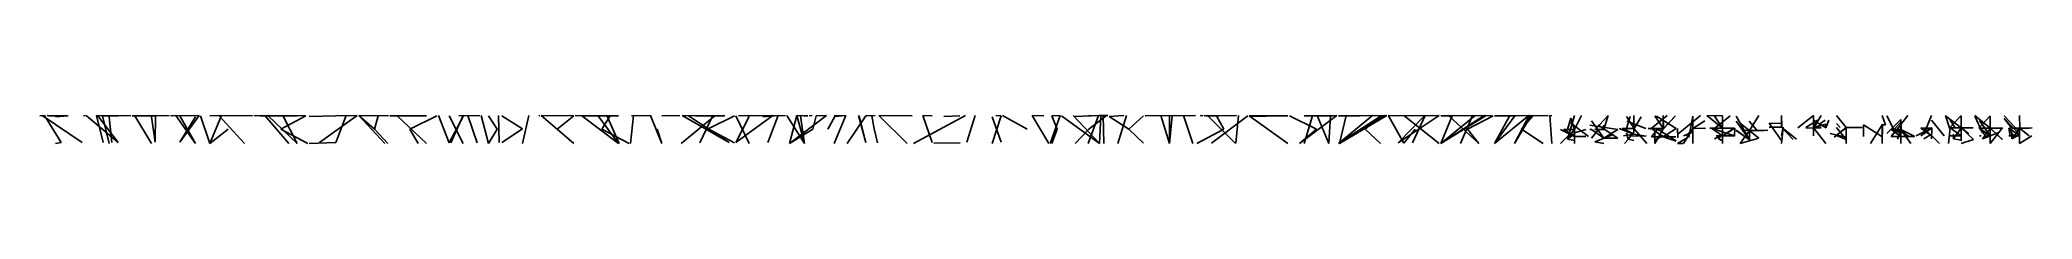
# Model space of a CAD drawing. Header units: metres. Extents: x 0 to 428, y 0 to 6.
import ezdxf

# ---------------------------------------------------------------- set-up
doc = ezdxf.new("R2010")
doc.units = ezdxf.units.M

msp = doc.modelspace()

# ---------------------------------------------------------------- linework, layer by layer
at = {"layer": 'MCD_Layer_0'}
for p, q in [((0, 5.94256), (1.008698, 6)), ((0, 5.94256), (1.008698, 6)), ((0.577199, 5.946063), (0.470726, 5.979861)), ((0.577199, 5.946063), (0.470726, 5.979861)), ((0.577199, 5.946063), (0.470726, 5.979861)), ((9.078279, 0.228183), (0.470726, 5.979861)), ((4.572763, 0.228183), (1.008698, 6)), ((4.572763, 0.228183), (1.008698, 6)), ((4.572763, 5.966552), (1.580293, 5.983188)), ((4.572763, 5.966552), (1.580293, 5.983188)), ((4.572763, 5.966552), (1.905318, 5.923297)), ((4.572763, 5.966552), (1.905318, 5.923297)), ((6.102621, 5.941685), (3.384741, 5.738194)), ((6.102621, 5.941685), (3.384741, 5.738194)), ((4.572763, 5.966552), (5.396533, 5.995622)), ((4.572763, 5.966552), (5.396533, 5.995622)), ((4.572763, 5.966552), (5.850447, 5.97093)), ((4.572763, 5.966552), (5.850447, 5.97093)), ((9.378279, 5.966462), (9.79471, 5.994585)), ((16.840505, 0.242802), (9.945632, 5.993362)), ((16.840505, 0.242802), (9.945632, 5.993362)), ((13.612464, 0.222365), (12.164736, 6)), ((13.612464, 0.222365), (12.164736, 6)), ((19.554296, 5.946374), (12.164736, 6)), ((19.554296, 5.946374), (12.164736, 6)), ((16.840505, 0.242802), (12.433041, 5.932574)), ((16.840505, 0.242802), (12.433041, 5.932574)), ((16.83771, 5.966637), (13.282672, 5.932749)), ((13.467132, 5.946374), (14.892501, 0)), ((13.467132, 5.946374), (14.892501, 0)), ((15.490597, 0.227605), (14.892501, 5.723485)), ((15.490597, 0.227605), (14.892501, 5.723485)), ((24.779804, 5.966531), (19.854296, 5.937246)), ((24.779804, 5.966531), (19.854296, 5.937246)), ((20.395377, 5.946136), (24.004441, 0)), ((20.395377, 5.946136), (24.004441, 0)), ((24.779804, 5.966531), (23.418735, 5.993202)), ((24.779804, 5.966531), (23.418735, 5.993202)), ((24.779804, 0.254503), (24.004441, 5.712028)), ((24.779804, 0.254503), (24.004441, 5.712028)), ((24.779804, 0.254503), (24.818851, 6)), ((24.779804, 0.254503), (24.818851, 6)), ((27.764116, 5.946833), (24.818851, 6)), ((27.764116, 5.946833), (24.818851, 6)), ((28.064116, 5.966705), (34.236341, 6)), ((28.541048, 5.937769), (29.193692, 5.979779)), ((33.196016, 0.254329), (29.193692, 5.979779)), ((30.088985, 5.966357), (33.421931, 0)), ((30.091774, 0.254329), (34.236341, 6)), ((30.091774, 0.254329), (34.236341, 6)), ((30.091774, 0.254329), (33.421931, 5.712028)), ((30.091774, 0.254329), (33.421931, 5.712028)), ((36.481913, 0), (34.536341, 5.953399)), ((36.481913, 0), (38.992517, 6)), ((36.481913, 0), (38.992517, 6)), ((36.481913, 5.964868), (38.992517, 6)), ((36.481913, 0), (38.992517, 5.98835)), ((43.926348, 0), (38.43331, 5.979066)), ((45.685518, 5.931191), (38.43331, 5.979066)), ((56.347422, 5.96517), (45.985518, 5.993107)), ((47.31486, 5.939592), (53.328828, 5.974603)), ((47.31486, 5.939592), (53.328828, 5.974603)), ((47.31486, 5.939592), (51.842751, 5.967528)), ((53.479758, 0), (48.290098, 6)), ((53.479758, 0), (48.290098, 6)), ((57.102071, 5.939955), (48.290098, 6)), ((57.102071, 5.939955), (48.290098, 6)), ((55.290914, 0.021043), (49.033137, 5.934875)), ((55.290914, 0.021043), (49.033137, 5.934875)), ((55.290914, 5.965351), (50.658533, 5.934512)), ((55.290914, 5.965351), (50.658533, 5.934512)), ((57.102071, 5.939955), (51.726651, 3.051247)), ((57.102071, 5.939955), (51.726651, 3.051247)), ((55.290914, 0.021043), (52.17944, 5.994376)), ((55.290914, 0.021043), (52.17944, 5.994376)), ((55.290914, 5.965351), (53.328828, 5.974603)), ((55.290914, 5.965351), (53.328828, 5.974603)), ((63.569299, 5.966042), (57.84325, 5.765461)), ((60.055971, 0.200581), (68.186172, 5.97959)), ((63.569299, 0.200581), (65.773575, 6)), ((63.569299, 5.966042), (65.773575, 6)), ((63.569299, 5.966042), (68.186172, 5.97959)), ((71.914744, 3.058096), (68.486172, 6)), ((74.09235, 0), (68.486172, 6)), ((74.856829, 5.928511), (68.486172, 6)), ((72.632891, 5.931588), (71.914744, 3.058096)), ((83.045808, 5.965351), (75.156829, 5.935238)), ((83.045808, 5.965351), (75.156829, 5.935238)), ((83.045808, 5.965351), (76.039187, 6)), ((83.040003, 0.021043), (76.782226, 5.934875)), ((85.292339, 5.949206), (79.47574, 3.051247)), ((85.292339, 5.949206), (79.47574, 3.051247)), ((87.952716, 0.169811), (85.592339, 6)), ((87.947056, 5.966038), (90.958377, 0)), ((87.952716, 0.169811), (90.958377, 5.796226)), ((88.30366, 0.169811), (90.935735, 5.975059)), ((90.001773, 5.965684), (94.484792, 6)), ((93.901773, 0.154599), (91.914981, 5.980896)), ((96.375083, 0), (94.784792, 6)), ((96.375083, 5.965049), (98.233336, 3.040959)), ((98.629116, 0.178895), (98.533518, 6)), ((98.629116, 0.178895), (98.533518, 6)), ((99.225197, 5.96626), (103.667689, 3.143309)), ((103.667689, 0), (105.011683, 5.981021)), ((103.667689, 0), (105.011683, 5.981021)), ((107.176695, 5.937088), (107.367891, 6)), ((107.176695, 5.937088), (107.367891, 6)), ((114.693347, 0), (107.667891, 6)), ((114.693347, 5.96523), (107.667891, 6)), ((114.693347, 0), (107.667891, 6)), ((114.693347, 5.96523), (111.116539, 3.040869)), ((114.693347, 5.96523), (111.116539, 3.040869)), ((124.306064, 5.965143), (114.993347, 5.99292)), ((124.306064, 5.965143), (114.993347, 5.99292)), ((124.306064, 5.965143), (116.416688, 5.935006)), ((124.306064, 5.965143), (116.416688, 5.935006)), ((124.317683, 0.016158), (116.416688, 5.935006)), ((124.317683, 0.016158), (116.416688, 5.935006)), ((124.317683, 0.016158), (119.879183, 5.99183)), ((124.317683, 0.016158), (119.879183, 5.99183)), ((120.367185, 5.944265), (121.790526, 6)), ((120.367185, 5.944265), (121.790526, 6)), ((122.481864, 5.944083), (120.738997, 3.048746)), ((122.481864, 5.944083), (120.738997, 3.048746)), ((124.457112, 0.000363), (121.790526, 6)), ((124.457112, 0.000363), (121.790526, 6)), ((126.871791, 0), (127.535888, 5.976698)), ((127.046553, 5.944294), (131.130172, 6)), ((127.046553, 5.944294), (131.130172, 6)), ((127.046553, 5.944294), (127.535888, 5.976698)), ((127.046553, 5.944294), (127.535888, 5.976698)), ((133.594325, 0), (131.130172, 6)), ((133.594325, 0), (131.130172, 6)), ((133.582674, 5.96523), (135.033203, 5.994357)), ((133.582674, 5.96523), (135.033203, 5.994357)), ((133.582674, 5.96523), (137.444927, 5.981431)), ((133.582674, 5.96523), (137.444927, 5.981431)), ((144.963738, 5.966409), (137.744927, 0)), ((148.04135, 0.172727), (137.942935, 5.993105)), ((148.04135, 0.172727), (137.942935, 5.993105)), ((147.011708, 5.966056), (137.942935, 5.993105)), ((147.011708, 5.966056), (137.942935, 5.993105)), ((148.04135, 0.172727), (139.328992, 5.936708)), ((148.04135, 0.172727), (139.328992, 5.936708)), ((147.011708, 5.966056), (140.913057, 5.936355)), ((147.011708, 5.966056), (140.913057, 5.936355)), ((141.727719, 0.156462), (144.562064, 6)), ((141.727719, 0.156462), (144.562064, 6)), ((143.198637, 5.945725), (143.470191, 5.940598)), ((149.195454, 5.950321), (143.538079, 3.126053)), ((149.195454, 5.950321), (143.538079, 3.126053)), ((147.158799, 5.950675), (144.562064, 6)), ((147.158799, 5.950675), (144.562064, 6)), ((149.495454, 5.966157), (152.37207, 0)), ((149.506735, 0.190364), (157.428709, 6)), ((149.506735, 0.190364), (157.428709, 6)), ((149.506735, 0.190364), (152.37207, 5.775793)), ((150.070778, 5.945711), (157.428709, 6)), ((150.070778, 5.945711), (157.428709, 6)), ((150.522011, 5.965981), (151.977241, 5.993126)), ((150.522011, 5.965981), (151.977241, 5.993126)), ((150.522011, 5.965981), (160.172775, 5.983079)), ((150.522011, 5.965981), (160.172775, 5.983079)), ((152.10133, 5.945358), (158.576535, 5.977438)), ((152.10133, 5.945358), (158.576535, 5.977438)), ((155.259967, 5.743008), (158.576535, 5.977438)), ((156.399332, 0.190364), (158.576535, 5.977438)), ((164.208319, 0.016158), (160.472775, 5.99183)), ((164.208319, 0.016158), (160.472775, 5.99183)), ((161.036302, 0), (162.616501, 6)), ((161.036302, 0), (162.616501, 6)), ((161.036302, 0), (168.972155, 5.976762)), ((161.036302, 0), (168.972155, 5.976762)), ((164.208319, 0.016158), (162.558406, 5.981482)), ((164.208319, 0.016158), (162.558406, 5.981482)), ((164.638227, 5.944628), (162.616501, 6)), ((164.638227, 5.944628), (162.616501, 6)), ((164.208319, 0.016158), (163.360124, 5.934824)), ((164.1967, 5.965143), (164.9868, 5.934461)), ((164.1967, 5.965143), (164.9868, 5.934461)), ((164.1967, 5.965143), (164.85899, 5.965143)), ((164.1967, 5.965143), (164.85899, 5.965143)), ((165.254039, 5.964961), (165.852424, 5.993101)), ((166.752905, 5.944446), (166.055758, 3.048927)), ((166.752905, 5.944446), (166.055758, 3.048927)), ((166.752905, 5.944446), (168.972155, 5.976762)), ((166.752905, 5.944446), (168.972155, 5.976762)), ((170.763281, 5.827443), (169.272155, 3.041046)), ((170.58854, 0), (173.104816, 6)), ((170.58854, 5.964506), (173.104816, 6)), ((170.763281, 5.827443), (173.104816, 6)), ((177.387491, 5.965703), (173.404816, 0)), ((177.398805, 0.172722), (175.84873, 5.999646)), ((177.398805, 0.172722), (175.961874, 5.94113)), ((177.398805, 0.172722), (175.961874, 5.94113)), ((177.387491, 5.965703), (179.426914, 6)), ((177.387491, 5.965703), (177.545892, 5.940776)), ((178.722592, 5.954566), (179.197797, 3.125961)), ((178.722592, 5.954566), (179.197797, 3.125961)), ((186.315796, 0), (180.199291, 6)), ((187.37599, 5.964867), (180.199291, 6)), ((187.67599, 0), (198.800055, 5.975522)), ((187.67599, 0), (198.800055, 5.975522)), ((191.654506, 0.195474), (189.645524, 6)), ((191.643235, 5.966012), (189.645524, 6)), ((197.594102, 5.931848), (194.167845, 5.823369)), ((197.594102, 5.931848), (194.167845, 5.823369)), ((199.100055, 0.254329), (200.862751, 5.999826)), ((206.452059, 5.966531), (204.555488, 0)), ((206.452059, 0.254503), (204.555488, 5.712028)), ((206.452059, 5.966531), (205.369898, 6)), ((212.070345, 3.040866), (206.752059, 5.9767)), ((212.070345, 3.040866), (206.752059, 5.9767)), ((212.070345, 3.040866), (206.752059, 5.9767)), ((216.707097, 0), (213.124681, 6)), ((215.646935, 5.96505), (213.124681, 6)), ((217.007097, 0), (219.144831, 6)), ((217.333291, 5.964869), (219.144831, 6)), ((217.333291, 5.964869), (219.144831, 6)), ((217.333291, 5.964869), (218.498269, 3.040956)), ((227.594648, 0.016208), (219.444831, 5.934804)), ((227.594648, 0.016208), (219.444831, 5.934804)), ((227.594648, 0.016208), (221.915709, 5.992898)), ((227.594648, 5.98361), (222.335292, 5.807691)), ((225.161649, 0.000182), (227.352805, 6)), ((225.161649, 0.000182), (227.352805, 6)), ((227.594648, 5.98361), (225.272373, 5.934076)), ((229.106895, 5.971773), (225.318993, 3.062919)), ((229.106895, 5.971773), (225.318993, 3.062919)), ((229.106895, 5.971773), (227.352805, 6)), ((229.106895, 5.971773), (227.352805, 6)), ((227.594648, 5.98361), (228.372625, 5.988345)), ((227.594648, 5.98361), (228.372625, 5.988345)), ((227.594648, 5.98361), (229.363307, 5.979057)), ((227.594648, 0.016208), (227.906421, 5.979239)), ((227.594648, 0.016208), (227.906421, 5.979239)), ((228.532882, 0), (228.372625, 5.988345)), ((228.532882, 0), (228.372625, 5.988345)), ((229.106895, 5.971773), (228.372625, 5.988345)), ((229.106895, 5.971773), (228.372625, 5.988345)), ((229.663307, 5.819932), (232.812074, 6)), ((229.663307, 5.819932), (232.812074, 6)), ((229.663307, 5.819932), (233.90004, 3.076093)), ((231.574442, 0), (233.4165, 5.997841)), ((237.07759, 5.929484), (233.90004, 3.076093)), ((237.37759, 5.960692), (248.194001, 5.992935)), ((237.37759, 5.960692), (248.194001, 5.992935)), ((237.37759, 5.960692), (243.991483, 5.98261)), ((237.37759, 5.960692), (243.991483, 5.98261)), ((242.611898, 0.024635), (240.745401, 5.994022)), ((242.611898, 0.024635), (243.197352, 5.953809)), ((242.611898, 0.024635), (243.197352, 5.953809)), ((242.614796, 5.96033), (242.640881, 3.055339)), ((246.965127, 5.940223), (245.611626, 6)), ((246.965127, 5.940223), (245.611626, 6)), ((247.683903, 0), (245.611626, 6)), ((247.683903, 0), (245.611626, 6)), ((249.823801, 5.930619), (249.239846, 5.980306)), ((249.823801, 5.930619), (249.239846, 5.980306)), ((251.671067, 5.960793), (250.014599, 5.994399)), ((251.671067, 5.960793), (250.014599, 5.994399)), ((251.671067, 5.960793), (250.413539, 5.969827)), ((251.671067, 5.960793), (250.413539, 5.969827)), ((252.003517, 5.940195), (250.806697, 6)), ((252.003517, 5.940195), (250.806697, 6)), ((256.831269, 0.003433), (250.806697, 6)), ((256.831269, 0.003433), (250.806697, 6)), ((251.671067, 5.960793), (257.056757, 5.986268)), ((251.671067, 5.960793), (257.056757, 5.986268)), ((251.671067, 5.960793), (253.200337, 5.930438)), ((251.671067, 5.960793), (253.200337, 5.930438)), ((251.671067, 0.040291), (259.467743, 5.939834)), ((252.726234, 5.935678), (254.310431, 3.063057)), ((252.726234, 5.935678), (254.310431, 3.063057)), ((256.894869, 0.040111), (257.444134, 5.993315)), ((268.088111, 5.960166), (259.767743, 5.958165)), ((268.085201, 0), (259.767743, 5.958165)), ((268.085201, 0), (259.767743, 5.958165)), ((267.124823, 5.949798), (259.872511, 5.781005)), ((267.124823, 5.949798), (266.496211, 6)), ((267.124823, 5.949798), (266.496211, 6)), ((268.388111, 5.943268), (274.23459, 3.05356)), ((268.388111, 5.943268), (274.23459, 3.05356)), ((270.53414, 0), (278.61365, 5.980243)), ((270.53414, 0), (278.61365, 5.980243)), ((271.583954, 5.960487), (276.160216, 5.974262)), ((271.583954, 5.960487), (276.160216, 5.974262)), ((271.583954, 5.960487), (277.761038, 5.922061)), ((271.583954, 5.960487), (277.761038, 5.922061)), ((271.589755, 0.021207), (273.352978, 5.920793)), ((272.575768, 5.944899), (278.61365, 5.980243)), ((272.575768, 5.944899), (278.61365, 5.980243)), ((276.833026, 0.021025), (274.350592, 5.972268)), ((276.833026, 0.021025), (274.350592, 5.972268)), ((275.905013, 5.958856), (277.207131, 6)), ((276.833026, 0.021025), (277.207131, 6)), ((276.833026, 0.021025), (277.207131, 6)), ((278.91365, 5.960665), (286.280417, 5.994381)), ((278.91365, 5.960665), (288.786278, 5.974441)), ((278.91365, 5.960665), (288.786278, 5.974441)), ((278.91365, 5.960665), (283.42652, 5.93565)), ((278.91365, 5.960665), (283.42652, 5.93565)), ((278.91945, 0.020846), (286.228212, 5.993112)), ((278.91945, 0.020846), (286.228212, 5.993112)), ((278.91945, 0.020846), (288.786278, 5.974441)), ((278.91945, 0.020846), (288.13661, 5.934743)), ((278.91945, 0.020846), (288.13661, 5.934743)), ((279.157275, 0), (280.566822, 6)), ((279.157275, 0), (280.566822, 6)), ((279.157275, 0), (289.331535, 5.981511)), ((279.157275, 0), (289.331535, 5.981511)), ((280.004163, 5.935831), (280.566822, 6)), ((280.004163, 5.935831), (280.566822, 6)), ((283.078483, 5.935287), (289.331535, 5.981511)), ((283.078483, 5.935287), (289.331535, 5.981511)), ((287.950991, 5.940363), (284.656248, 3.053474)), ((287.950991, 5.940363), (284.656248, 3.053474)), ((289.631535, 5.949133), (299.152432, 5.988756)), ((289.631535, 5.949133), (299.152432, 5.988756)), ((293.001258, 0.084957), (289.677226, 5.962876)), ((293.001258, 0.084957), (289.677226, 5.962876)), ((289.962796, 5.933962), (297.518973, 5.977154)), ((291.73904, 5.962162), (297.516117, 6)), ((291.73904, 5.962162), (297.516117, 6)), ((291.73904, 0.113692), (297.516117, 6)), ((291.73904, 0.113692), (297.516117, 6)), ((291.73904, 5.962162), (300.585992, 5.995359)), ((291.73904, 5.962162), (300.585992, 5.995359)), ((291.73904, 0.113692), (300.585992, 5.995359)), ((300.551724, 0), (292.978413, 5.980546)), ((300.551724, 0), (292.978413, 5.980546)), ((294.863174, 0.103519), (297.518973, 5.977154)), ((300.885992, 0.016327), (308.258328, 5.994376)), ((300.885992, 0.016327), (308.258328, 5.994376)), ((300.885992, 0.016327), (310.261049, 5.984943)), ((300.885992, 0.016327), (310.261049, 5.984943)), ((300.885992, 0.016327), (310.661593, 5.971882)), ((300.885992, 0.016327), (310.661593, 5.971882)), ((300.885992, 0.016327), (303.335698, 5.920544)), ((300.885992, 0.016327), (303.335698, 5.920544)), ((300.891797, 5.960635), (311.816786, 5.994195)), ((300.891797, 5.960635), (311.816786, 5.994195)), ((300.891797, 5.960635), (310.261049, 5.984943)), ((300.891797, 5.960635), (310.261049, 5.984943)), ((300.891797, 5.960635), (303.544677, 5.972063)), ((300.891797, 5.960635), (303.544677, 5.972063)), ((300.891797, 5.960635), (303.335698, 5.920544)), ((300.891797, 5.960635), (303.335698, 5.920544)), ((302.08182, 5.949206), (307.701049, 5.980408)), ((302.08182, 5.949206), (307.701049, 5.980408)), ((302.08182, 5.949206), (307.701049, 5.980408)), ((309.071026, 0), (302.540414, 6)), ((309.071026, 0), (302.540414, 6)), ((306.005992, 5.944671), (302.540414, 6)), ((306.005992, 5.944671), (302.540414, 6)), ((305.135244, 0.004354), (307.701049, 5.980408)), ((305.135244, 0.004354), (307.701049, 5.980408)), ((305.135244, 0.004354), (307.701049, 5.980408)), ((312.17089, 5.943764), (306.632931, 3.051247)), ((312.17089, 5.943764), (306.632931, 3.051247)), ((312.47089, 0.012887), (319.841432, 5.994192)), ((312.47089, 0.012887), (319.841432, 5.994192)), ((312.47089, 0.012887), (315.723454, 5.980216)), ((312.47089, 0.012887), (315.723454, 5.980216)), ((312.47089, 0.012887), (316.780537, 5.930302)), ((312.476699, 5.960432), (319.841432, 5.994192)), ((312.476699, 5.960432), (319.841432, 5.994192)), ((312.476699, 5.960432), (324.005875, 5.979127)), ((312.476699, 5.960432), (316.989631, 5.935384)), ((312.476699, 5.960432), (316.989631, 5.935384)), ((316.734072, 0.000908), (320.338029, 6)), ((316.734072, 0.000908), (320.338029, 6)), ((316.734072, 0.000908), (319.893705, 5.97223)), ((316.734072, 0.000908), (319.893705, 5.97223)), ((317.593678, 5.94446), (319.893705, 5.97223)), ((317.593678, 5.94446), (319.893705, 5.97223)), ((320.671998, 5.944097), (318.220958, 3.04946)), ((320.671998, 5.944097), (318.220958, 3.04946)), ((323.750317, 5.943552), (320.338029, 6)), ((323.750317, 5.943552), (320.338029, 6)), ((324.771796, 0), (324.305875, 6)), ((324.771796, 5.963782), (324.305875, 6)), ((328.109859, 0.905298), (329.627601, 5.999084)), ((328.115536, 2.98805), (328.865708, 5.436181)), ((328.712688, 4.506708), (332.609515, 1.506021)), ((329.657088, 3.000687), (328.86003, 5.436181)), ((329.657088, 3.000687), (331.110546, 6)), ((335.899446, 1.104509), (333.266254, 4.897217)), ((334.035889, 2.97405), (336.849292, 6)), ((335.906581, 2.989931), (336.842157, 6)), ((335.958366, 2.989931), (336.842157, 6)), ((335.958366, 2.989931), (336.842157, 6)), ((342.430324, 3.198039), (340.779169, 5.818623)), ((340.797736, 3.184553), (341.585788, 5.775624)), ((340.895363, 4.805121), (344.914973, 3.204098)), ((342.380289, 3.248074), (342.380289, 6)), ((342.430324, 3.198039), (343.98141, 5.732723)), ((346.019225, 3.177424), (349.547282, 6)), ((348.710367, 3.172777), (346.884135, 5.904884)), ((347.206989, 5.835708), (351.434692, 3.179478)), ((348.710367, 3.172777), (348.655027, 6)), ((348.655027, 3.228117), (348.655027, 5.829115)), ((348.661728, 3.172777), (351.311365, 5.952442)), ((348.710367, 3.172777), (351.311365, 5.952442)), ((356.661236, 6), (351.78848, 2.021128)), ((354.218579, 1.29277), (355.028513, 5.84446)), ((355.07301, 3.240133), (355.022383, 5.848317)), ((355.022383, 3.240133), (357.630567, 4.878986)), ((361.401061, 3.299678), (358.08225, 6)), ((361.401061, 5.929209), (358.101383, 6)), ((361.433485, 3.299678), (359.732089, 5.955693)), ((361.433485, 3.299678), (359.732089, 5.867179)), ((359.738332, 3.285781), (363.03801, 5.911486)), ((361.433485, 3.299678), (361.381928, 5.822973)), ((361.381928, 3.351235), (361.381928, 4.949517)), ((361.388171, 5.929209), (361.401061, 3.299678)), ((367.181899, 0.795041), (364.38225, 5.829809)), ((367.181899, 0.795041), (364.38225, 4.811844)), ((369.209755, 1.160505), (365.184877, 4.385815)), ((368.768066, 2.822896), (367.137608, 4.811844)), ((369.186508, 6), (367.189485, 2.755358)), ((374.080519, 0.632106), (371.460529, 4.371873)), ((374.073803, 4.312287), (371.474279, 4.371873)), ((374.12838, 3.492894), (374.073803, 6)), ((374.080199, 3.492894), (374.073803, 6)), ((380.964471, 6), (377.630696, 3.338158)), ((381.805815, 4.999032), (379.300846, 3.444982)), ((381.01666, 3.333775), (380.964471, 6)), ((380.964471, 5.003822), (383.630696, 3.353142)), ((380.986081, 3.353142), (380.964471, 5.003822)), ((381.805815, 4.999032), (380.970893, 3.333775)), ((381.01666, 3.333775), (382.634519, 6)), ((382.285913, 4.175118), (383.465873, 5.010244)), ((384.267667, 5.010142), (383.630696, 3.353142)), ((386.697444, 3.431244), (385.925992, 4.287566)), ((385.932577, 6), (387.992745, 3.431453)), ((395.710401, 6), (396.434156, 4.007568)), ((398.23937, 3.014747), (396.734156, 5.959572)), ((399.744952, 5.174806), (396.745458, 2.151514)), ((399.739164, 5.174806), (396.745458, 2.151514)), ((399.739164, 4.606055), (398.251131, 3.014747)), ((398.251223, 2.13084), (401.250258, 6)), ((399.786207, 3.010796), (399.739164, 4.767676)), ((399.739164, 3.05784), (399.739164, 4.516194)), ((399.74486, 5.174806), (399.756254, 0.954105)), ((404.686086, 1.988814), (406.344213, 6)), ((409.028368, 1.657719), (406.323813, 4.987029)), ((409.328368, 5.955197), (412.671261, 3.33658)), ((409.334782, 6), (410.168826, 3.340959)), ((412.664948, 6), (410.181859, 3.340959)), ((410.335003, 5.024217), (411.369437, 3.342894)), ((412.664948, 5.955197), (412.684295, 3.33658)), ((415.628368, 6), (418.92285, 3.27549)), ((417.285105, 2.318173), (415.634565, 5.868153)), ((418.903857, 5.912135), (416.453438, 3.279788)), ((418.903857, 1.637745), (416.605577, 4.919432)), ((418.910055, 2.02619), (418.909955, 5.868153)), ((421.928368, 5.333243), (423.590559, 3.297903)), ((425.246484, 1.866959), (421.934533, 5.333243)), ((425.259421, 2.321267), (421.934634, 5.911059)), ((425.240218, 6), (425.259421, 3.31185)), ((3.384741, 3.153406), (3.384916, 3.153406)), ((3.384741, 3.153406), (3.384916, 3.153406)), ((3.384741, 3.153406), (3.384916, 3.153406)), ((3.384741, 3.153406), (3.384916, 3.153406)), ((3.384741, 3.153406), (3.384916, 3.153406)), ((3.384741, 3.153406), (3.384916, 3.153406)), ((3.384741, 3.153406), (3.384916, 3.153406)), ((3.384741, 3.153406), (3.384916, 3.153406)), ((3.384741, 3.153406), (3.384916, 3.153406)), ((3.384741, 3.153406), (3.384916, 3.153406)), ((4.572763, 0.228183), (3.384741, 0)), ((4.572763, 0.228183), (3.384741, 0)), ((14.892501, 3.160616), (14.892675, 3.160616)), ((14.892501, 3.160616), (14.892675, 3.160616)), ((14.892501, 3.160616), (14.892675, 3.160616)), ((14.892501, 3.160616), (14.892675, 3.160616)), ((14.892501, 3.160616), (14.892675, 3.160616)), ((14.892501, 3.160616), (14.892675, 3.160616)), ((14.892501, 3.160616), (14.892675, 3.160616)), ((24.004441, 3.166299), (24.004615, 3.166299)), ((24.004441, 3.166299), (24.004615, 3.166299)), ((24.004441, 3.166299), (24.004615, 3.166299)), ((24.004441, 3.166299), (24.004615, 3.166299)), ((24.004441, 3.166299), (24.004615, 3.166299)), ((24.004441, 3.166299), (24.004615, 3.166299)), ((33.421931, 3.166299), (33.422105, 3.166299)), ((33.421931, 3.166299), (33.422105, 3.166299)), ((33.421931, 3.166299), (33.422105, 3.166299)), ((33.421931, 3.166299), (33.422105, 3.166299)), ((36.481913, 0), (40.477909, 3.041049)), ((40.477909, 3.041049), (40.478091, 3.041049)), ((40.477909, 3.041049), (40.478091, 3.041049)), ((40.477909, 3.041049), (40.478091, 3.041049)), ((40.477909, 3.041049), (40.478091, 3.041049)), ((51.726651, 3.051247), (51.726833, 3.051247)), ((51.726651, 3.051247), (51.726833, 3.051247)), ((51.726651, 3.051247), (51.726833, 3.051247)), ((51.726651, 3.051247), (51.726833, 3.051247)), ((57.54325, 0.004898), (51.726651, 3.051247)), ((51.726651, 3.051247), (51.726833, 3.051247)), ((57.54325, 0.004898), (51.726651, 3.051247)), ((51.726651, 3.051247), (51.726833, 3.051247)), ((51.726651, 3.051247), (51.726833, 3.051247)), ((51.726651, 3.051247), (51.726833, 3.051247)), ((51.726651, 3.051247), (51.726833, 3.051247)), ((51.726651, 3.051247), (51.726833, 3.051247)), ((63.569299, 0.200581), (57.84325, 0)), ((63.608711, 3.139791), (63.608887, 3.139791)), ((63.608711, 3.139791), (63.608887, 3.139791)), ((63.608711, 3.139791), (63.608887, 3.139791)), ((74.729416, 0.000724), (71.914744, 3.058096)), ((71.914744, 3.058096), (71.914925, 3.058096)), ((71.914744, 3.058096), (71.914925, 3.058096)), ((71.914744, 3.058096), (71.914925, 3.058096)), ((81.228847, 0), (79.47574, 3.051247)), ((79.47574, 3.051247), (79.475922, 3.051247)), ((81.228847, 0), (79.47574, 3.051247)), ((79.47574, 3.051247), (79.475922, 3.051247)), ((79.47574, 3.051247), (79.475922, 3.051247)), ((79.47574, 3.051247), (79.475922, 3.051247)), ((90.958377, 3.124528), (90.958554, 3.124528)), ((90.958377, 3.124528), (90.958554, 3.124528)), ((90.958377, 3.124528), (90.958554, 3.124528)), ((96.375083, 0), (98.233336, 3.040959)), ((96.375083, 0), (98.233336, 3.040959)), ((98.233336, 3.040959), (98.233518, 3.040959)), ((98.233336, 3.040959), (98.233518, 3.040959)), ((99.225197, 0.20789), (103.667689, 3.143309)), ((103.667689, 3.143309), (103.667864, 3.143309)), ((103.667689, 3.143309), (103.667864, 3.143309)), ((103.667689, 3.143309), (103.667864, 3.143309)), ((103.667689, 3.143309), (103.667864, 3.143309)), ((114.693347, 0), (111.116539, 3.040869)), ((111.116539, 3.040869), (111.116721, 3.040869)), ((111.116539, 3.040869), (111.116721, 3.040869)), ((111.116539, 3.040869), (111.116721, 3.040869)), ((126.571791, 0), (120.738997, 3.048746)), ((120.738997, 3.048746), (120.739178, 3.048746)), ((120.738997, 3.048746), (120.739178, 3.048746)), ((120.738997, 3.048746), (120.739178, 3.048746)), ((120.738997, 3.048746), (120.739178, 3.048746)), ((120.738997, 3.048746), (120.739178, 3.048746)), ((120.738997, 3.048746), (120.739178, 3.048746)), ((120.738997, 3.048746), (120.739178, 3.048746)), ((126.571791, 0), (120.738997, 3.048746)), ((120.738997, 3.048746), (120.739178, 3.048746)), ((133.594325, 0), (132.615654, 3.040869)), ((132.615654, 3.040869), (132.615836, 3.040869)), ((132.615654, 3.040869), (132.615836, 3.040869)), ((132.615654, 3.040869), (132.615836, 3.040869)), ((132.615654, 3.040869), (132.615836, 3.040869)), ((132.615654, 3.040869), (132.615836, 3.040869)), ((132.615654, 3.040869), (132.615836, 3.040869)), ((149.195454, 0.157169), (143.538079, 3.126053)), ((143.538079, 3.126053), (143.538256, 3.126053)), ((143.538079, 3.126053), (143.538256, 3.126053)), ((143.538079, 3.126053), (143.538256, 3.126053)), ((143.538079, 3.126053), (143.538256, 3.126053)), ((143.538079, 3.126053), (143.538256, 3.126053)), ((143.538079, 3.126053), (143.538256, 3.126053)), ((143.538079, 3.126053), (143.538256, 3.126053)), ((149.195454, 0.157169), (143.538079, 3.126053)), ((143.538079, 3.126053), (143.538256, 3.126053)), ((143.538079, 3.126053), (143.538256, 3.126053)), ((155.259967, 3.134665), (155.260143, 3.134665)), ((155.259967, 3.134665), (155.260143, 3.134665)), ((155.259967, 3.134665), (155.260143, 3.134665)), ((155.259967, 3.134665), (155.260143, 3.134665)), ((155.259967, 3.134665), (155.260143, 3.134665)), ((155.259967, 3.134665), (155.260143, 3.134665)), ((155.259967, 3.134665), (155.260143, 3.134665)), ((161.036302, 0), (166.055758, 3.048927)), ((161.036302, 0), (166.055758, 3.048927)), ((166.055758, 3.048927), (166.05594, 3.048927)), ((166.055758, 3.048927), (166.05594, 3.048927)), ((166.055758, 3.048927), (166.05594, 3.048927)), ((166.055758, 3.048927), (166.05594, 3.048927)), ((166.055758, 3.048927), (166.05594, 3.048927)), ((166.055758, 3.048927), (166.05594, 3.048927)), ((166.055758, 3.048927), (166.05594, 3.048927)), ((166.055758, 3.048927), (166.05594, 3.048927)), ((166.055758, 3.048927), (166.05594, 3.048927)), ((166.055758, 3.048927), (166.05594, 3.048927)), ((166.055758, 3.048927), (166.05594, 3.048927)), ((169.272155, 3.041046), (169.272337, 3.041046)), ((169.272155, 3.041046), (169.272337, 3.041046)), ((179.899291, 0.152568), (179.197797, 3.125961)), ((179.197797, 3.125961), (179.197974, 3.125961)), ((179.197797, 3.125961), (179.197974, 3.125961)), ((179.899291, 0.152568), (179.197797, 3.125961)), ((179.197797, 3.125961), (179.197974, 3.125961)), ((179.197797, 3.125961), (179.197974, 3.125961)), ((179.197797, 3.125961), (179.197974, 3.125961)), ((182.739097, 3.040777), (182.739279, 3.040777)), ((182.739097, 3.040777), (182.739279, 3.040777)), ((197.684267, 0.16131), (192.003894, 0.035397)), ((197.684267, 0.16131), (192.003894, 0.035397)), ((193.446528, 3.137272), (193.446704, 3.137272)), ((193.446528, 3.137272), (193.446704, 3.137272)), ((193.446528, 3.137272), (193.446704, 3.137272)), ((193.446528, 3.137272), (193.446704, 3.137272)), ((204.555488, 3.166299), (204.555662, 3.166299)), ((204.555488, 3.166299), (204.555662, 3.166299)), ((212.070345, 3.040866), (212.070527, 3.040866)), ((212.070345, 3.040866), (212.070527, 3.040866)), ((212.070345, 3.040866), (212.070527, 3.040866)), ((217.333291, 0.000182), (218.498269, 3.040956)), ((217.333291, 0.000182), (218.498269, 3.040956)), ((218.498269, 3.040956), (218.498451, 3.040956)), ((218.498269, 3.040956), (218.498451, 3.040956)), ((218.498269, 3.040956), (218.498451, 3.040956)), ((222.370257, 0.004917), (225.318993, 3.062919)), ((222.370257, 0.004917), (225.318993, 3.062919)), ((225.318993, 3.062919), (225.319175, 3.062919)), ((225.318993, 3.062919), (225.319175, 3.062919)), ((225.318993, 3.062919), (225.319175, 3.062919)), ((225.318993, 3.062919), (225.319175, 3.062919)), ((225.318993, 3.062919), (225.319175, 3.062919)), ((225.318993, 3.062919), (225.319175, 3.062919)), ((225.318993, 3.062919), (225.319175, 3.062919)), ((225.318993, 3.062919), (225.319175, 3.062919)), ((225.318993, 3.062919), (225.319175, 3.062919)), ((225.318993, 3.062919), (225.319175, 3.062919)), ((225.318993, 3.062919), (225.319175, 3.062919)), ((237.066077, 0.034898), (233.90004, 3.076093)), ((233.90004, 3.076093), (233.90022, 3.076093)), ((233.90004, 3.076093), (233.90022, 3.076093)), ((233.90004, 3.076093), (233.90022, 3.076093)), ((242.611898, 0.024635), (242.640881, 3.055339)), ((242.611898, 0.024635), (242.640881, 3.055339)), ((242.640881, 3.055339), (242.641062, 3.055339)), ((242.640881, 3.055339), (242.641062, 3.055339)), ((242.640881, 3.055339), (242.641062, 3.055339)), ((242.640881, 3.055339), (242.641062, 3.055339)), ((242.640881, 3.055339), (242.641062, 3.055339)), ((242.640881, 3.055339), (242.641062, 3.055339)), ((242.640881, 3.055339), (242.641062, 3.055339)), ((248.494001, 0), (254.310431, 3.063057)), ((248.494001, 0), (254.310431, 3.063057)), ((254.310431, 3.063057), (254.310612, 3.063057)), ((254.310431, 3.063057), (254.310612, 3.063057)), ((254.310431, 3.063057), (254.310612, 3.063057)), ((254.310431, 3.063057), (254.310612, 3.063057)), ((254.310431, 3.063057), (254.310612, 3.063057)), ((254.310431, 3.063057), (254.310612, 3.063057)), ((254.310431, 3.063057), (254.310612, 3.063057)), ((254.310431, 3.063057), (254.310612, 3.063057)), ((254.310431, 3.063057), (254.310612, 3.063057)), ((254.310431, 3.063057), (254.310612, 3.063057)), ((262.852594, 3.043381), (262.852776, 3.043381)), ((262.852594, 3.043381), (262.852776, 3.043381)), ((262.852594, 3.043381), (262.852776, 3.043381)), ((270.53414, 0), (274.23459, 3.05356)), ((270.53414, 0), (274.23459, 3.05356)), ((274.23459, 3.05356), (274.234772, 3.05356)), ((274.23459, 3.05356), (274.234772, 3.05356)), ((274.23459, 3.05356), (274.234772, 3.05356)), ((274.23459, 3.05356), (274.234772, 3.05356)), ((274.23459, 3.05356), (274.234772, 3.05356)), ((274.23459, 3.05356), (274.234772, 3.05356)), ((274.23459, 3.05356), (274.234772, 3.05356)), ((274.23459, 3.05356), (274.234772, 3.05356)), ((274.23459, 3.05356), (274.234772, 3.05356)), ((287.962592, 0.000544), (284.656248, 3.053474)), ((284.656248, 3.053474), (284.656429, 3.053474)), ((284.656248, 3.053474), (284.656429, 3.053474)), ((284.656248, 3.053474), (284.656429, 3.053474)), ((284.656248, 3.053474), (284.656429, 3.053474)), ((284.656248, 3.053474), (284.656429, 3.053474)), ((284.656248, 3.053474), (284.656429, 3.053474)), ((284.656248, 3.053474), (284.656429, 3.053474)), ((284.656248, 3.053474), (284.656429, 3.053474)), ((284.656248, 3.053474), (284.656429, 3.053474)), ((284.656248, 3.053474), (284.656429, 3.053474)), ((287.962592, 0.000544), (284.656248, 3.053474)), ((284.656248, 3.053474), (284.656429, 3.053474)), ((293.001258, 0.084957), (295.434313, 3.098611)), ((295.434313, 3.098611), (295.434492, 3.098611)), ((295.434313, 3.098611), (295.434492, 3.098611)), ((295.434313, 3.098611), (295.434492, 3.098611)), ((295.434313, 3.098611), (295.434492, 3.098611)), ((295.434313, 3.098611), (295.434492, 3.098611)), ((295.434313, 3.098611), (295.434492, 3.098611)), ((295.434313, 3.098611), (295.434492, 3.098611)), ((295.434313, 3.098611), (295.434492, 3.098611)), ((309.071026, 0), (306.632931, 3.051247)), ((306.632931, 3.051247), (306.633113, 3.051247)), ((306.632931, 3.051247), (306.633113, 3.051247)), ((306.632931, 3.051247), (306.633113, 3.051247)), ((306.632931, 3.051247), (306.633113, 3.051247)), ((306.632931, 3.051247), (306.633113, 3.051247)), ((306.632931, 3.051247), (306.633113, 3.051247)), ((306.632931, 3.051247), (306.633113, 3.051247)), ((306.632931, 3.051247), (306.633113, 3.051247)), ((306.632931, 3.051247), (306.633113, 3.051247)), ((306.632931, 3.051247), (306.633113, 3.051247)), ((306.632931, 3.051247), (306.633113, 3.051247)), ((306.632931, 3.051247), (306.633113, 3.051247)), ((306.632931, 3.051247), (306.633113, 3.051247)), ((309.071026, 0), (306.632931, 3.051247)), ((306.632931, 3.051247), (306.633113, 3.051247)), ((306.632931, 3.051247), (306.633113, 3.051247)), ((322.890711, 0), (318.220958, 3.04946)), ((318.220958, 3.04946), (318.22114, 3.04946)), ((322.890711, 0), (318.220958, 3.04946)), ((318.220958, 3.04946), (318.22114, 3.04946)), ((318.220958, 3.04946), (318.22114, 3.04946)), ((318.220958, 3.04946), (318.22114, 3.04946)), ((318.220958, 3.04946), (318.22114, 3.04946)), ((318.220958, 3.04946), (318.22114, 3.04946)), ((318.220958, 3.04946), (318.22114, 3.04946)), ((318.220958, 3.04946), (318.22114, 3.04946)), ((318.220958, 3.04946), (318.22114, 3.04946)), ((318.220958, 3.04946), (318.22114, 3.04946)), ((318.220958, 3.04946), (318.22114, 3.04946)), ((326.309333, 3.063609), (326.309515, 3.063609)), ((329.627601, 3.000687), (326.609515, 0.019414)), ((326.628929, 3.006364), (329.610202, 1.500343)), ((327.230934, 3.006273), (329.610202, 3.02413)), ((327.514813, 3.006364), (327.230934, 3.006273)), ((329.610202, 1.500343), (327.514813, 3.018086)), ((327.514813, 3.018086), (328.712688, 3.006364)), ((329.610202, 1.500343), (327.514813, 3.006364)), ((328.109859, 0.905298), (329.627601, 3.000687)), ((328.109859, 0.905298), (329.61588, 0.621419)), ((328.115445, 0.905298), (329.61588, 2.103173)), ((328.127258, 2.98805), (329.61588, 3.000687)), ((329.597565, 3.006364), (329.610202, 3.02413)), ((332.045696, 1.517742), (329.597565, 1.506021)), ((329.610202, 3.071015), (329.621924, 3.000687)), ((329.610202, 3.02413), (329.610202, 3.071015)), ((329.610202, 3.071015), (329.621924, 3.000687)), ((329.610202, 3.02413), (329.610202, 3.071015)), ((329.610202, 3.047573), (329.610202, 0)), ((329.680531, 3.012408), (329.610202, 3.047573)), ((329.610202, 3.047573), (329.610202, 2.250515)), ((329.610202, 2.250515), (332.045696, 3.018086)), ((329.61588, 3.000687), (329.610202, 3.000687)), ((329.61588, 3.000687), (329.633645, 3.000687)), ((329.615971, 3.000687), (329.633645, 3.000687)), ((329.621924, 3.000687), (329.657088, 3.000687)), ((329.621924, 3.000687), (329.657088, 3.000687)), ((329.633645, 3.000687), (329.680531, 3.012408)), ((329.633645, 3.000687), (329.680531, 3.012408)), ((332.909515, 3.939661), (338.909515, 2.997066)), ((333.266254, 3.011795), (332.909515, 2.99695)), ((335.899446, 1.104509), (333.266254, 2.997066)), ((333.266254, 1.111644), (334.797354, 2.997066)), ((334.014024, 0.356739), (335.921311, 0)), ((334.021044, 0.356739), (337.806732, 1.836169)), ((334.021159, 2.97405), (335.906581, 2.989931)), ((334.745684, 3.939776), (338.909515, 1.126374)), ((335.883566, 2.997066), (335.899446, 3.01939)), ((338.909515, 1.111644), (335.883566, 1.111644)), ((335.899446, 3.04885), (335.899446, 3.932642)), ((335.899446, 3.04885), (335.899446, 3.932642)), ((335.899446, 3.01939), (335.899446, 3.137229)), ((335.899446, 3.07831), (335.914176, 2.989931)), ((335.899446, 3.01939), (335.899446, 3.07831)), ((335.899446, 3.07831), (335.914176, 2.989931)), ((335.987825, 3.004661), (335.899446, 3.04885)), ((335.899446, 2.989931), (335.899446, 3.01939)), ((338.909515, 3.011795), (335.899446, 1.104509)), ((335.921311, 2.989931), (335.899446, 2.989931)), ((335.906581, 2.989931), (335.928906, 2.989931)), ((335.914176, 2.989931), (335.958366, 2.989931)), ((335.928906, 2.989931), (335.987825, 3.004661)), ((335.928906, 2.989931), (335.987825, 3.004661)), ((339.209515, 3.216607), (342.380289, 1.997199)), ((340.133404, 3.216607), (339.841207, 3.204)), ((342.380289, 1.997199), (340.133404, 3.204098)), ((340.133404, 3.204098), (341.42249, 3.204098)), ((342.380289, 1.997199), (340.133404, 1.615486)), ((341.197626, 0.951154), (340.384947, 0)), ((340.785228, 3.184553), (342.386348, 3.198039)), ((341.18541, 0.951154), (340.797736, 2.26213)), ((341.179449, 0.951154), (342.386348, 2.416242)), ((341.179449, 0.951154), (342.398857, 0.658957)), ((341.44438, 1.602977), (345.000873, 1.615486)), ((342.366803, 3.204098), (342.380289, 3.223057)), ((344.957874, 1.602977), (342.366803, 2.003257)), ((342.380289, 3.273092), (342.392798, 3.198039)), ((342.380289, 3.223057), (342.380289, 3.273092)), ((342.380289, 3.273092), (342.392798, 3.198039)), ((342.380289, 3.223057), (342.380289, 3.273092)), ((342.455342, 3.210548), (342.380289, 3.248074)), ((342.380289, 3.248074), (342.380289, 2.397479)), ((342.380289, 3.198039), (342.380289, 3.223057)), ((342.398857, 3.198039), (342.380289, 3.198039)), ((342.386348, 3.198039), (345.18225, 0.027265)), ((342.386348, 3.198039), (342.405307, 3.198039)), ((342.386446, 3.198039), (342.405307, 3.198039)), ((342.392798, 3.198039), (342.430324, 3.198039)), ((342.392798, 3.198039), (342.430324, 3.198039)), ((342.405307, 3.198039), (342.455342, 3.210548)), ((342.405307, 3.198039), (342.455342, 3.210548)), ((345.48225, 3.179478), (348.655027, 3.200447)), ((346.00539, 3.177424), (348.661836, 3.172777)), ((346.181787, 3.193313), (347.206989, 3.17937)), ((348.655027, 1.401884), (346.181787, 3.179478)), ((346.181787, 1.408586), (347.595561, 3.179478)), ((348.655027, 1.401884), (346.181787, 1.422421)), ((348.655027, 1.401884), (346.181787, 1.408586)), ((346.50248, 1.408586), (351.387134, 1.408586)), ((346.884135, 0.699537), (346.890836, 2.113311)), ((346.884135, 0.699537), (348.675563, 1.724739)), ((346.890728, 0.699537), (346.904671, 1.748951)), ((346.890836, 0.699537), (346.890836, 1.02023)), ((346.890836, 0), (346.890836, 0.699537)), ((346.904671, 0), (348.661728, 3.172777)), ((347.231201, 3.179478), (351.48225, 0.536975)), ((348.655027, 3.228117), (348.655027, 4.058223)), ((348.655027, 3.255787), (348.668862, 3.172777)), ((348.655027, 3.200447), (348.655027, 3.255787)), ((348.655027, 3.255787), (348.668862, 3.172777)), ((348.655027, 3.200447), (348.655027, 3.255787)), ((348.655027, 3.255787), (348.668862, 3.172777)), ((348.738037, 3.186612), (348.655027, 3.228117)), ((348.738037, 3.186612), (348.655027, 3.228117)), ((348.655027, 3.172777), (348.655027, 3.200447)), ((348.659674, 3.179586), (348.655027, 3.200447)), ((351.434692, 3.193313), (348.655027, 1.401884)), ((348.675563, 3.172777), (348.655027, 3.172777)), ((351.48225, 0.52314), (348.659674, 1.408694)), ((348.661728, 3.172777), (348.682697, 3.172777)), ((348.661728, 3.172777), (348.682697, 3.172777)), ((348.668862, 3.172777), (348.710367, 3.172777)), ((348.668862, 3.172777), (348.710367, 3.172777)), ((348.682697, 3.172777), (348.738037, 3.186612)), ((348.682697, 3.172777), (348.738037, 3.186612)), ((351.78225, 0.010086), (353.003431, 0.004252)), ((351.792336, 1.22118), (351.786502, 3.246362)), ((353.803378, 1.233738), (351.786502, 0.00623)), ((353.015988, 0.004252), (355.028612, 3.240133)), ((355.022383, 2.430099), (353.07502, 1.638854)), ((355.026635, 3.246362), (353.586037, 1.625999)), ((355.022383, 3.316073), (355.035039, 3.240133)), ((355.022383, 3.265446), (355.022383, 3.316073)), ((355.022383, 3.29076), (355.022383, 0)), ((355.098323, 3.252789), (355.022383, 3.29076)), ((357.78225, 3.246362), (355.022383, 3.265446)), ((355.026635, 3.246362), (355.022383, 3.265446)), ((355.022383, 3.240133), (357.630567, 3.25892)), ((355.028612, 3.240133), (355.047696, 3.240133)), ((355.035039, 3.240133), (355.07301, 3.240133)), ((355.047696, 3.240133), (355.098323, 3.252789)), ((358.67506, 3.30582), (363.905223, 3.31881)), ((359.066676, 3.305921), (358.765588, 3.30582)), ((361.381928, 2.474758), (359.066676, 3.31881)), ((359.066676, 3.31881), (360.055532, 3.305921)), ((361.381928, 2.474758), (359.066676, 3.31881)), ((359.066676, 3.305921), (359.942347, 3.31871)), ((361.381928, 1.649839), (359.066676, 3.305921)), ((359.732089, 0.984425), (361.388171, 1.860097)), ((359.751121, 0.984425), (361.388171, 1.973281)), ((359.751222, 3.285781), (361.388171, 3.299678)), ((360.055532, 1.656082), (364.037943, 1.656082)), ((360.557009, 0.984425), (361.401061, 1.973281)), ((360.563252, 0.984425), (361.401061, 0.59281)), ((361.368032, 3.305921), (361.381928, 3.325456)), ((363.993737, 1.668972), (361.368032, 2.481002)), ((361.381928, 3.325456), (361.381928, 3.428571)), ((361.381928, 3.377014), (361.394817, 3.299678)), ((361.381928, 3.325456), (361.381928, 3.377014)), ((361.381928, 3.377014), (361.394817, 3.299678)), ((361.381928, 3.325456), (361.381928, 3.377014)), ((361.381928, 3.377014), (361.394817, 3.299678)), ((361.381928, 3.351235), (361.381928, 0)), ((361.459264, 3.312567), (361.381928, 3.351235)), ((361.459264, 3.312567), (361.381928, 3.351235)), ((361.381928, 3.351235), (361.381928, 0)), ((364.011459, 3.31881), (361.381928, 3.325456)), ((361.381928, 3.299678), (361.381928, 3.325456)), ((364.08225, 3.305921), (361.381928, 1.649839)), ((361.388171, 3.299678), (361.381928, 3.299678)), ((361.388071, 3.299678), (361.407707, 3.299678)), ((361.388171, 3.299678), (361.407707, 3.299678)), ((361.394817, 3.299678), (361.433485, 3.299678)), ((361.394817, 3.299678), (361.433485, 3.299678)), ((361.407707, 3.299678), (361.459264, 3.312567)), ((361.407707, 3.299678), (361.459264, 3.312567)), ((361.407707, 3.299678), (361.459264, 3.312567)), ((361.431572, 1.668972), (363.949429, 3.31881)), ((364.08225, 3.305921), (364.011459, 1.668972)), ((367.181899, 0.795041), (364.38225, 2.822896)), ((367.181899, 0.795041), (364.38225, 2.807235)), ((367.244543, 2.799649), (365.177291, 0)), ((365.184877, 0), (369.194094, 1.160505)), ((365.542755, 2.807235), (367.181899, 2.830971)), ((370.38225, 2.807235), (367.137608, 2.807235)), ((367.181899, 2.893615), (367.19756, 2.799649)), ((367.181899, 2.830971), (367.181899, 2.893615)), ((367.181899, 2.862293), (367.181899, 0.795041)), ((367.275865, 2.81531), (367.181899, 2.862293)), ((371.160529, 2.807357), (367.181899, 2.830971)), ((367.205146, 2.755358), (367.189485, 2.799649)), ((367.189485, 2.799649), (367.213221, 2.799649)), ((367.19756, 2.799649), (367.244543, 2.799649)), ((367.213221, 2.799649), (367.275865, 2.81531)), ((371.460529, 3.497477), (374.080519, 3.492894)), ((374.073803, 3.574758), (374.087447, 3.492894)), ((374.073803, 3.520182), (374.073803, 3.574758)), ((374.073803, 3.54747), (374.073803, 3.492894)), ((374.073803, 3.492894), (374.073803, 3.520182)), ((374.073803, 0), (374.4245, 3.513147)), ((374.073803, 1.746447), (374.4245, 3.499503)), ((376.58091, 0.879619), (374.078387, 3.499609)), ((377.330696, 0.89337), (374.078387, 3.499609)), ((374.080519, 3.492894), (374.101092, 3.492894)), ((374.087447, 3.492894), (374.12838, 3.492894)), ((374.101092, 3.492894), (374.155668, 3.506538)), ((380.983838, 3.251007), (379.300642, 3.355385)), ((380.881703, 3.339993), (380.964471, 3.35987)), ((380.964471, 3.35987), (380.964471, 3.464247)), ((380.964471, 3.412059), (380.977519, 3.333775)), ((380.964471, 3.35987), (380.964471, 3.412059)), ((380.964471, 3.412059), (380.977519, 3.333775)), ((380.964471, 3.385964), (380.964471, 1.663728)), ((381.042755, 3.346822), (380.964471, 3.385964)), ((380.964471, 3.385964), (380.964471, 1.663728)), ((382.629728, 3.340197), (380.964471, 3.35987)), ((381.658422, 3.340095), (380.964471, 3.333775)), ((380.983838, 3.333775), (380.964471, 3.333775)), ((380.964471, 3.333775), (383.630696, 0)), ((380.968855, 3.340095), (383.630696, 4.175118)), ((382.634519, 4.027725), (380.970791, 3.333775)), ((380.970791, 3.333775), (380.990566, 3.333775)), ((380.977519, 3.333775), (381.01666, 3.333775)), ((380.990566, 3.333775), (381.042755, 3.346822)), ((380.990566, 3.333775), (381.042755, 3.346822)), ((383.585847, 4.175118), (383.465873, 3.340197)), ((384.567667, 2.129777), (387.998911, 1.358325)), ((388.012394, 1.358325), (384.574147, 2.129777)), ((388.046049, 3.424868), (385.423884, 1.36815)), ((385.423884, 1.365014), (387.999016, 3.424868)), ((387.992536, 0.856217), (385.932681, 3.444727)), ((387.992536, 0.856217), (385.935817, 1.732293)), ((387.992536, 3.505139), (388.005914, 3.424868)), ((387.992536, 3.451625), (387.992536, 3.505139)), ((387.992536, 3.478382), (387.992536, 0)), ((391.410401, 3.431453), (387.992536, 3.451625)), ((387.998911, 1.358325), (387.999016, 3.424868)), ((387.999016, 3.424868), (388.019292, 3.424868)), ((388.005914, 3.424868), (388.046049, 3.424868)), ((388.019292, 3.424868), (388.072806, 3.438247)), ((391.710401, 1.50647), (391.71565, 4.00769)), ((395.654859, 1.523071), (391.71565, 4.00769)), ((393.216871, 0.005249), (395.718092, 4)), ((395.710401, 4.03125), (395.710401, 4.15625)), ((395.710401, 4.09375), (395.726026, 4)), ((395.710401, 4.0625), (395.710401, 4)), ((395.710401, 4), (395.710401, 4.03125)), ((395.710401, 4), (396.434156, 4.023193)), ((395.772901, 4), (395.710401, 0)), ((395.716871, 4), (395.710401, 0)), ((395.741651, 4), (395.804151, 4.015625)), ((399.739164, 2.258097), (397.626608, 3.028254)), ((399.739164, 2.258097), (397.626608, 3.028254)), ((397.626608, 1.511095), (398.859208, 3.016493)), ((399.739164, 1.505398), (397.626608, 3.016493)), ((399.739164, 1.505398), (397.626608, 1.511095)), ((398.239462, 3.014747), (399.744952, 3.010796)), ((398.251223, 3.014747), (399.744952, 3.010796)), ((398.859208, 3.016493), (399.739164, 3.034318)), ((398.879881, 3.016493), (401.496043, 1.511003)), ((399.786207, 3.010796), (398.986465, 0.89824)), ((399.705902, 3.016493), (399.739164, 3.034318)), ((399.739164, 3.081362), (399.750925, 3.010796)), ((399.739164, 3.034318), (399.739164, 3.081362)), ((399.739164, 3.081362), (399.750925, 3.010796)), ((399.739164, 3.034318), (399.739164, 3.081362)), ((399.809729, 3.022557), (399.739164, 3.05784)), ((399.739164, 3.05784), (399.739164, 0)), ((399.809729, 3.022557), (399.739164, 3.05784)), ((399.743115, 3.016585), (399.739164, 3.034318)), ((399.739164, 3.010796), (401.903173, 0.01709)), ((402.728368, 1.522856), (399.743115, 3.016585)), ((401.334423, 1.522764), (399.743115, 3.016585)), ((402.687939, 1.511095), (399.743115, 1.511187)), ((399.744585, 3.010796), (399.762686, 3.010796)), ((399.74486, 3.010796), (399.762686, 3.010796)), ((399.750925, 3.010796), (399.786207, 3.010796)), ((399.750925, 3.010796), (399.786207, 3.010796)), ((399.762686, 3.010796), (399.809729, 3.022557)), ((399.762686, 3.010796), (399.809729, 3.022557)), ((403.028368, 1.644663), (406.323813, 3.315846)), ((406.337889, 1.638339), (403.992684, 3.315846)), ((406.337889, 1.638339), (403.992684, 3.315846)), ((406.337889, 3.309522), (403.992786, 3.328902)), ((406.337889, 3.309522), (403.992786, 1.657719)), ((408.009072, 0), (404.67303, 3.295446)), ((404.67303, 0.964317), (406.344213, 1.965966)), ((404.686086, 3.295446), (406.344213, 3.309522)), ((404.994333, 3.315846), (406.337889, 3.335634)), ((406.337889, 3.387858), (406.350945, 3.309522)), ((406.337889, 3.335634), (406.337889, 3.387858)), ((406.337889, 3.361746), (406.337889, 3.309522)), ((406.416226, 3.322578), (406.337889, 3.361746)), ((406.342275, 3.315948), (406.337889, 3.335634)), ((406.390114, 3.309522), (406.337889, 0.964419)), ((406.344213, 3.309522), (406.364002, 3.309522)), ((406.350945, 3.309522), (406.390114, 3.309522)), ((406.364002, 3.309522), (406.416226, 3.322578)), ((410.335003, 3.342894), (409.927807, 0.006211)), ((410.019348, 3.342792), (412.664948, 3.362647)), ((412.664948, 1.66829), (410.335003, 3.355927)), ((412.669326, 1.674705), (410.335003, 1.674603)), ((412.717082, 3.33658), (410.996658, 1.006636)), ((412.717082, 3.33658), (410.996658, 1.006636)), ((412.684295, 0.69098), (411.002869, 1.006636)), ((411.002971, 1.995248), (411.002971, 1.006636)), ((411.323616, 3.342894), (412.664948, 3.362647)), ((412.664948, 3.414782), (412.677981, 3.33658)), ((412.664948, 3.362647), (412.664948, 3.414782)), ((412.664948, 3.414782), (412.677981, 3.33658)), ((412.664948, 3.362647), (412.664948, 3.414782)), ((412.664948, 3.388714), (412.664948, 1.66829)), ((412.743149, 3.349614), (412.664948, 3.388714)), ((412.664948, 3.388714), (412.664948, 1.66829)), ((412.664948, 3.33658), (415.283565, 3.355927)), ((415.283565, 3.342894), (412.664948, 3.33658)), ((412.664948, 3.33658), (412.691015, 3.33658)), ((412.664948, 0), (415.328368, 0.840458)), ((415.328368, 0.853492), (412.669326, 3.342995)), ((412.671261, 0.59944), (412.671159, 3.33658)), ((414.352585, 2.041069), (412.671261, 3.33658)), ((412.671363, 3.33658), (412.691015, 3.33658)), ((412.677981, 3.33658), (412.717082, 3.33658)), ((412.677981, 3.33658), (412.717082, 3.33658)), ((412.691015, 3.33658), (412.743149, 3.349614)), ((412.691015, 3.33658), (412.743149, 3.349614)), ((416.466232, 3.279788), (418.910155, 3.27549)), ((418.903857, 1.637745), (416.605577, 3.294482)), ((417.901658, 1.643942), (416.605577, 3.281687)), ((416.980627, 1.656737), (416.605577, 1.656737)), ((418.955037, 3.27549), (417.266112, 0.977209)), ((418.955037, 3.27549), (417.266112, 0.977209)), ((417.266112, 0.977209), (418.92285, 2.02619)), ((417.27241, 0.977209), (420.5478, 2.273291)), ((417.654557, 3.281587), (418.903857, 3.30108)), ((418.867572, 3.281687), (418.903857, 3.30108)), ((418.903857, 3.352259), (418.916652, 3.27549)), ((418.903857, 3.30108), (418.903857, 3.352259)), ((418.903857, 3.352259), (418.916652, 3.27549)), ((418.903857, 3.30108), (418.903857, 3.352259)), ((418.903857, 3.326669), (418.903857, 0)), ((418.980627, 3.288285), (418.903857, 3.326669)), ((418.903857, 3.326669), (418.903857, 3.27549)), ((421.628368, 3.294482), (418.903857, 3.27549)), ((421.49652, 3.281687), (418.903857, 0)), ((418.910055, 3.27549), (418.903857, 3.27549)), ((421.49652, 0.837865), (418.908156, 3.281787)), ((421.540503, 0.82507), (418.908156, 3.281787)), ((418.909955, 3.27549), (418.929447, 3.27549)), ((418.910055, 3.27549), (418.929447, 3.27549)), ((418.916652, 3.27549), (418.955037, 3.27549)), ((418.916652, 3.27549), (418.955037, 3.27549)), ((418.929447, 3.27549), (418.980627, 3.288285)), ((418.929447, 3.27549), (418.980627, 3.288285)), ((425.240218, 1.655925), (422.927542, 3.331054)), ((423.886188, 1.66209), (422.927542, 3.331054)), ((423.227416, 1.675128), (422.927542, 3.318117)), ((425.240218, 1.655925), (422.927542, 1.662192)), ((425.291966, 3.31185), (423.584293, 0.999175)), ((425.291966, 3.31185), (423.584293, 0.999175)), ((423.584293, 0.999175), (425.259421, 1.95782)), ((423.590559, 0.999175), (423.590559, 2.343906)), ((423.603496, 3.297903), (425.246484, 3.31185)), ((424.249634, 3.318117), (425.240218, 3.337724)), ((425.203631, 3.318117), (425.240218, 3.337724)), ((427.261611, 1.662192), (425.22627, 3.318117)), ((427.839426, 1.675128), (425.22627, 0.006266)), ((425.240218, 3.389472), (425.253155, 3.31185)), ((425.240218, 3.337724), (425.240218, 3.389472)), ((425.240218, 3.389472), (425.253155, 3.31185)), ((425.240218, 3.337724), (425.240218, 3.389472)), ((425.240218, 3.363598), (425.240218, 0)), ((425.317839, 3.324787), (425.240218, 3.363598)), ((425.240218, 3.363598), (425.240218, 0)), ((427.928368, 3.331054), (425.240218, 3.31185)), ((427.261611, 3.318117), (425.240218, 3.31185)), ((425.246484, 3.31185), (425.240218, 3.31185)), ((425.246383, 3.31185), (425.266092, 3.31185)), ((425.246484, 3.31185), (425.266092, 3.31185)), ((425.253155, 3.31185), (425.291966, 3.31185)), ((425.253155, 3.31185), (425.291966, 3.31185)), ((425.266092, 3.31185), (425.317839, 3.324787)), ((425.266092, 3.31185), (425.317839, 3.324787))]:
    msp.add_line(p, q, dxfattribs=at)

doc.saveas('drawing.dxf')
